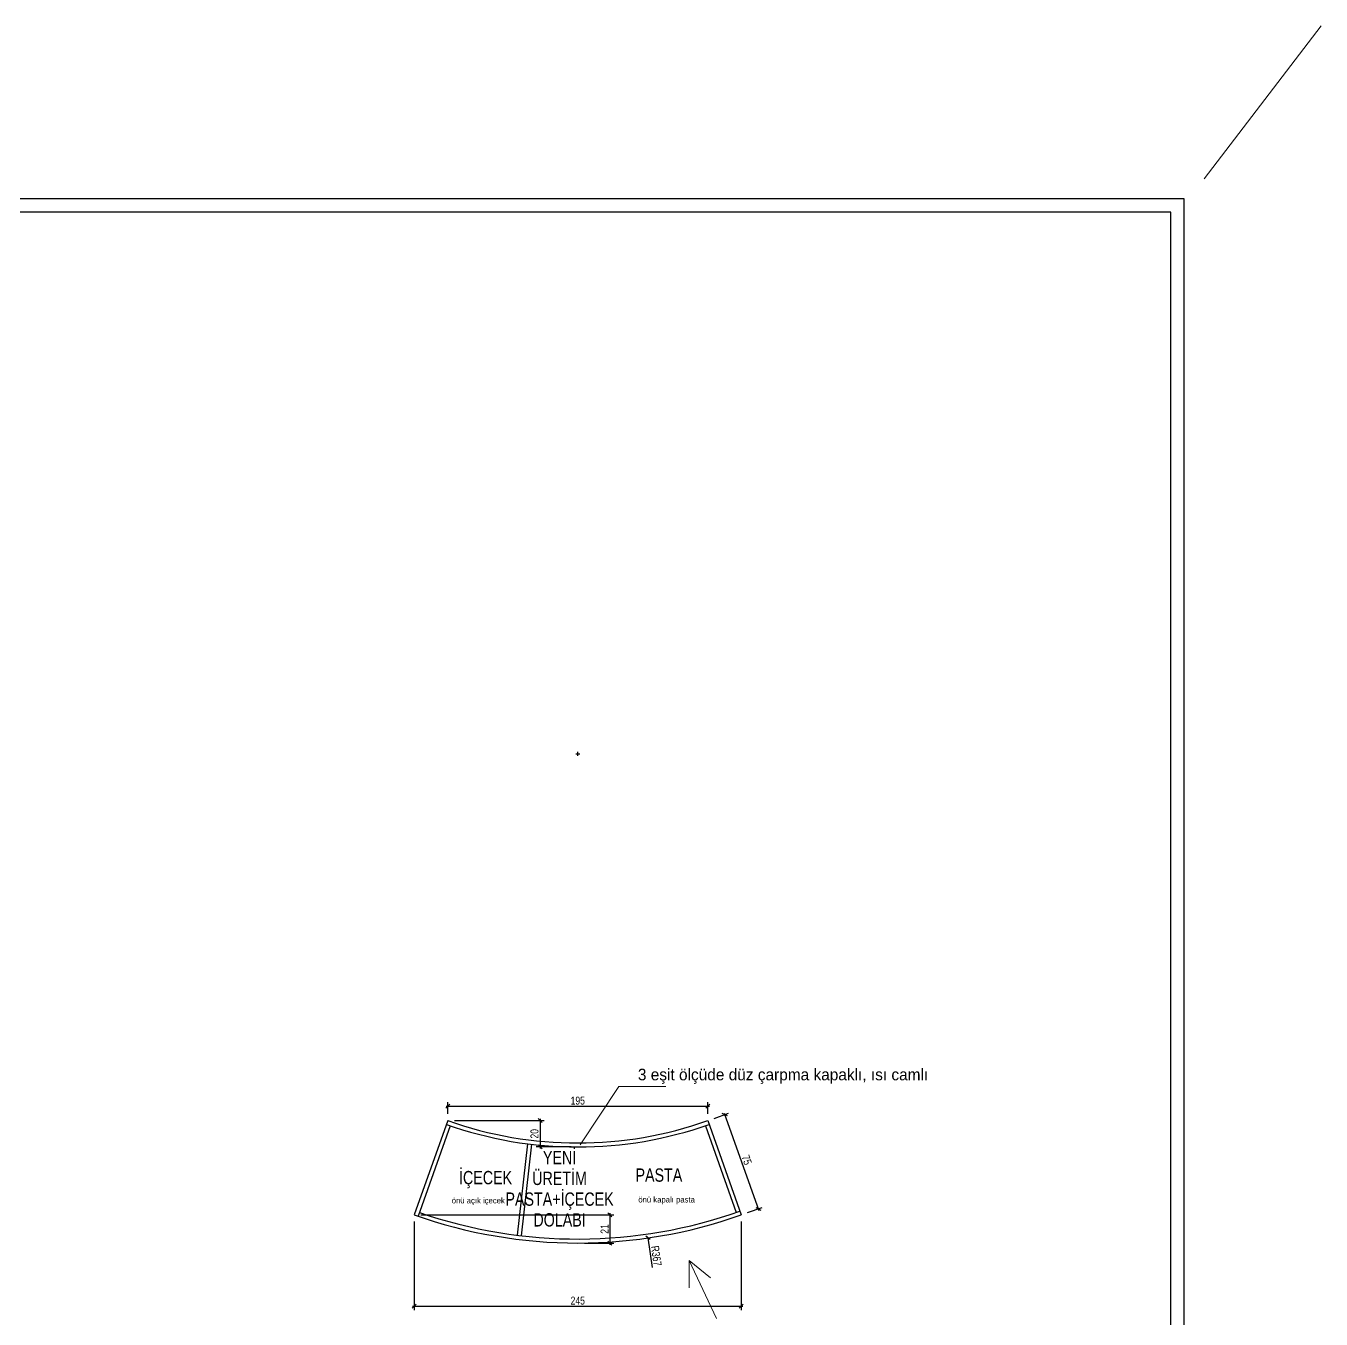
# Model space of a CAD drawing. Header units: millimetres. Extents: x 224378 to 227142, y -96761 to -95047.
# Drawn here: x 226171 to 227142, y -96017 to -95047 of the extents above; entities that cross this region are included whole.
import ezdxf
from ezdxf.enums import TextEntityAlignment as Align

# ---------------------------------------------------------------- set-up
doc = ezdxf.new("R2010")
doc.units = ezdxf.units.MM
doc.header["$PDMODE"] = 2
doc.layers.get('0').update_dxf_attribs({"lineweight": 20})
for name, color, linetype in [('makine ekipman', 187, 'Continuous'), ('Sktürk ANTET', 7, 'Continuous'), ('yazı', 11, 'Continuous')]:
    doc.layers.add(name, color=color, linetype=linetype)
doc.layers.add('mutfak yazı', color=7, linetype='Continuous', lineweight=20)
doc.layers.add('ölçü', color=251, linetype='Continuous', lineweight=5)
doc.styles.add('ATU', font='GOTHIC.TTF', dxfattribs={"width": 0.8})
doc.styles.add('TAKSİM', font='GOTHIC.TTF', dxfattribs={"height": 20})
doc.styles.add('uban-2', font='GOTHIC.TTF', dxfattribs={"width": 0.8})
doc.styles.add('UBN', font='GOTHIC.TTF', dxfattribs={"width": 0.8})
doc.dimstyles.new('U_DIM_1_20', dxfattribs={"dimtxt": 6, "dimasz": 3, "dimexe": 3, "dimexo": 5, "dimgap": 1, "dimtad": 1, "dimdec": 1, "dimrnd": 0.5, "dimzin": 11, "dimtxsty": 'ATU', "dimblk": 'OBLIQUE', "dimcen": 1.5, "dimdle": 1.25, "dimclrd": 251, "dimclre": 251, "dimclrt": 1, "dimadec": 0, "dimazin": 0, "dimtfac": 1.25, "dimtdec": 1, "dimtix": 1, "dimtofl": 0, "dimtmove": 1, "dimatfit": 3, "dimldrblk": 'OBLIQUE', "dimfxl": 5, "dimtolj": 1, "dimtzin": 0, "dimarcsym": 0})

# ---------------------------------------------------------------- blocks, each defined once
blk = doc.blocks.new('_Oblique')
at = {"color": 0, "linetype": 'ByBlock', "lineweight": -2}
blk.add_line((-0.5, -0.5), (0.5, 0.5), dxfattribs=at)
blk = doc.blocks.new('*D101')
at = {"layer": 'DEFPOINTS', "color": 0, "transparency": 16777216}
for p in [(226682.51, -95867.95), (226707.56, -95938.64), (226720.32, -95934.12)]:
    blk.add_point(p, dxfattribs=at)
at = {"layer": 'ölçü', "color": 251, "lineweight": -2, "transparency": 16777216}
for p, q in [((226687.22, -95866.28), (226698.09, -95862.43)), ((226694.85, -95862.25), (226720.74, -95935.3)), ((226712.27, -95936.97), (226723.15, -95933.12))]:
    blk.add_line(p, q, dxfattribs=at)
at = {"layer": 'ölçü', "color": 251, "lineweight": -2, "transparency": 16777216, "xscale": 3, "yscale": 3, "zscale": 3}
for p, rotation in [((226695.27, -95863.43), 109.5123395397939), ((226720.32, -95934.12), 289.5123395397938)]:
    blk.add_blockref('_Oblique', p, dxfattribs=dict(at, rotation=rotation))
at = {"layer": 'ölçü', "color": 1, "transparency": 16777216, "insert": (226711.63, -95897.41), "char_height": 6, "attachment_point": 5, "rotation": 289.51234, "style": 'ATU'}
blk.add_mtext('\\A1;75', dxfattribs=at)
blk = doc.blocks.new('*D123')
at = {"layer": 'DEFPOINTS', "color": 0, "transparency": 16777216}
for p in [(226682.51, -95857.15), (226487.43, -95867.95), (226682.51, -95867.95)]:
    blk.add_point(p, dxfattribs=at)
at = {"layer": 'ölçü', "color": 251, "lineweight": -2, "transparency": 16777216}
for p, q in [((226486.18, -95857.15), (226683.76, -95857.15)), ((226487.43, -95862.95), (226487.43, -95854.15)), ((226682.51, -95862.95), (226682.51, -95854.15))]:
    blk.add_line(p, q, dxfattribs=at)
at = {"layer": 'ölçü', "color": 251, "lineweight": -2, "transparency": 16777216, "xscale": 3, "yscale": 3, "zscale": 3, "rotation": 180}
blk.add_blockref('_Oblique', (226487.43, -95857.15), dxfattribs=at)
at = {"layer": 'ölçü', "color": 251, "lineweight": -2, "transparency": 16777216, "xscale": 3, "yscale": 3, "zscale": 3}
blk.add_blockref('_Oblique', (226682.51, -95857.15), dxfattribs=at)
at = {"layer": 'ölçü', "color": 1, "transparency": 16777216, "insert": (226584.97, -95853), "char_height": 6, "attachment_point": 5, "style": 'ATU'}
blk.add_mtext('\\A1;195', dxfattribs=at)
blk = doc.blocks.new('*D124')
at = {"layer": 'DEFPOINTS', "color": 0, "transparency": 16777216}
for p in [(226462.37, -95938.64), (226584.97, -95959.73), (226609.11, -95959.73)]:
    blk.add_point(p, dxfattribs=at)
at = {"layer": 'ölçü', "color": 251, "lineweight": -2, "transparency": 16777216}
for p, q in [((226467.37, -95938.64), (226612.11, -95938.64)), ((226609.11, -95937.39), (226609.11, -95960.98)), ((226589.97, -95959.73), (226612.11, -95959.73))]:
    blk.add_line(p, q, dxfattribs=at)
at = {"layer": 'ölçü', "color": 251, "lineweight": -2, "transparency": 16777216, "xscale": 3, "yscale": 3, "zscale": 3}
for p, rotation in [((226609.11, -95938.64), 90), ((226609.11, -95959.73), 270)]:
    blk.add_blockref('_Oblique', p, dxfattribs=dict(at, rotation=rotation))
at = {"layer": 'ölçü', "color": 1, "transparency": 16777216, "insert": (226605.04, -95949.19), "char_height": 6, "attachment_point": 5, "rotation": 90, "style": 'ATU'}
blk.add_mtext('\\A1;21', dxfattribs=at)
blk = doc.blocks.new('*D125')
at = {"layer": 'DEFPOINTS', "color": 0, "transparency": 16777216}
for p in [(226487.43, -95867.95), (226556.68, -95887.73), (226584.97, -95887.73)]:
    blk.add_point(p, dxfattribs=at)
at = {"layer": 'ölçü', "color": 251, "lineweight": -2, "transparency": 16777216}
for p, q in [((226492.43, -95867.95), (226559.68, -95867.95)), ((226556.68, -95866.7), (226556.68, -95888.98)), ((226579.97, -95887.73), (226553.68, -95887.73))]:
    blk.add_line(p, q, dxfattribs=at)
at = {"layer": 'ölçü', "color": 251, "lineweight": -2, "transparency": 16777216, "xscale": 3, "yscale": 3, "zscale": 3}
for p, rotation in [((226556.68, -95867.95), 90), ((226556.68, -95887.73), 270)]:
    blk.add_blockref('_Oblique', p, dxfattribs=dict(at, rotation=rotation))
at = {"layer": 'ölçü', "color": 1, "transparency": 16777216, "insert": (226552.53, -95877.84), "char_height": 6, "attachment_point": 5, "rotation": 90, "style": 'ATU'}
blk.add_mtext('\\A1;20', dxfattribs=at)
blk = doc.blocks.new('*D126')
at = {"layer": 'DEFPOINTS', "color": 0, "transparency": 16777216}
for p in [(226584.97, -95592.84), (226637.68, -95955.92)]:
    blk.add_point(p, dxfattribs=at)
at = {"layer": 'ölçü', "color": 251, "lineweight": -2, "transparency": 16777216}
for p, q in [((226583.47, -95592.84), (226586.47, -95592.84)), ((226584.97, -95594.34), (226584.97, -95591.34)), ((226640.89, -95978.07), (226637.68, -95955.92))]:
    blk.add_line(p, q, dxfattribs=at)
at = {"layer": 'ölçü', "color": 251, "lineweight": -2, "transparency": 16777216, "xscale": 3, "yscale": 3, "zscale": 3, "rotation": 98.26079479867593}
blk.add_blockref('_Oblique', (226637.68, -95955.92), dxfattribs=at)
at = {"layer": 'ölçü', "color": 1, "transparency": 16777216, "insert": (226643.83, -95969.37), "char_height": 6, "attachment_point": 5, "rotation": 278.26079, "style": 'ATU'}
blk.add_mtext('\\A1;R367', dxfattribs=at)
blk = doc.blocks.new('*D127')
at = {"layer": 'DEFPOINTS', "color": 0, "transparency": 16777216}
for p in [(226462.37, -95938.64), (226707.56, -95938.64), (226707.56, -96007.12)]:
    blk.add_point(p, dxfattribs=at)
at = {"layer": 'ölçü', "color": 251, "lineweight": -2, "transparency": 16777216}
for p, q in [((226462.37, -95943.64), (226462.37, -96010.12)), ((226707.56, -95943.64), (226707.56, -96010.12)), ((226461.12, -96007.12), (226708.81, -96007.12))]:
    blk.add_line(p, q, dxfattribs=at)
at = {"layer": 'ölçü', "color": 251, "lineweight": -2, "transparency": 16777216, "xscale": 3, "yscale": 3, "zscale": 3, "rotation": 180}
blk.add_blockref('_Oblique', (226462.37, -96007.12), dxfattribs=at)
at = {"layer": 'ölçü', "color": 251, "lineweight": -2, "transparency": 16777216, "xscale": 3, "yscale": 3, "zscale": 3}
blk.add_blockref('_Oblique', (226707.56, -96007.12), dxfattribs=at)
at = {"layer": 'ölçü', "color": 1, "transparency": 16777216, "insert": (226584.97, -96002.97), "char_height": 6, "attachment_point": 5, "style": 'ATU'}
blk.add_mtext('\\A1;245', dxfattribs=at)

msp = doc.modelspace()

# ---------------------------------------------------------------- linework, layer by layer
msp.add_line((227054.76, -95161.69, 0), (227142.33, -95047.11, 0))
at = {"layer": 'makine ekipman'}
for p, q in [((226487.43, -95867.95, 0), (226462.37, -95938.64, 0)), ((226489.26, -95871.77, 0), (226465.2, -95939.64, 0)), ((226680.68, -95871.76, 0), (226703.74, -95936.8, 0)), ((226682.51, -95867.95, 0), (226707.56, -95938.64, 0)), ((226539.8, -95953.92, 0), (226547.58, -95885.35, 0)), ((226542.78, -95954.28, 0), (226550.56, -95885.72, 0))]:
    msp.add_line(p, q, dxfattribs=at)
for centre, radius, start, end in [((226584.96, -95592.83, 0), 294.9, 250.48009, 289.5225), ((226584.96, -95592.83, 0), 291.9, 250.48007, 289.52252), ((226584.97, -95592.84, 0), 366.89, 250.47909, 289.52091), ((226584.96, -95592.83, 0), 363.9, 250.95282, 289.52225)]:
    msp.add_arc(centre, radius, start, end, dxfattribs=at)
at = {"layer": 'mutfak yazı'}
for p, q in [((226586.75, -95886.11, 0), (226615.86, -95842.43, 0)), ((226615.86, -95842.43, 0), (226651.02, -95842.43, 0)), ((226689, -96016.26, 0), (226668.38, -95972.76, 0)), ((226668.38, -95972.76, 0), (226668.38, -95993.45, 0)), ((226668.38, -95972.76, 0), (226684.4, -95985.85, 0))]:
    msp.add_line(p, q, dxfattribs=at)
at = {"layer": 'Sktürk ANTET', "elevation": 0}
for points in [[(225029.76, -96631.69), (227039.76, -96631.69), (227039.76, -95176.69), (225029.76, -95176.69)], [(225039.76, -96621.69), (227029.76, -96621.69), (227029.76, -95186.69), (225039.76, -95186.69)]]:
    msp.add_lwpolyline(points, close=True, dxfattribs=at)

# ---------------------------------------------------------------- texts
at = {"style": 'TAKSİM'}
for s, height, p in [('3 eşit ölçüde düz çarpma kapaklı, ısı camlı', 8.64, (226738.9, -95837.72, 0)), ('önü açık içecek', 4.32, (226510.37, -95930.01, 0)), ('önü kapalı pasta ', 4.32, (226652.37, -95929.33, 0))]:
    msp.add_text(s, height=height, dxfattribs=at).set_placement(p, align=Align.CENTER)
at = {"layer": 'mutfak yazı', "char_height": 10, "attachment_point": 1, "style": 'uban-2'}
for s, insert in [('İÇECEK', (226495.92, -95905.68, 0)), ('PASTA', (226628.28, -95903.78, 0))]:
    msp.add_mtext_dynamic_manual_height_columns(s, width=134.5977, gutter_width=12.5, heights=[0], dxfattribs=dict(at, insert=insert))
at = {"layer": 'yazı', "insert": (226571.32, -95890.68, 0), "char_height": 10, "width": 49.2733, "attachment_point": 2, "line_spacing_factor": 0.933337, "style": 'UBN'}
msp.add_mtext('YENİ ÜRETİM PASTA+İÇECEK DOLABI', dxfattribs=at)

# ---------------------------------------------------------------- dimensions: what is measured, and where the dimension line sits
at = {"layer": 'ölçü'}
dim = msp.add_radius_dim(center=(226584.97, -95592.84, 0), mpoint=(226637.68, -95955.92, 0), dimstyle='U_DIM_1_20', dxfattribs=at)
dim.commit()
dim.dimension.update_dxf_attribs({"geometry": '*D126', "text_midpoint": (226643.83, -95969.37, 0)})
for base, p1, p2, picture, middle in [((226682.51, -95857.15, 0), (226487.43, -95867.95, 0), (226682.51, -95867.95, 0), '*D123', (226584.97, -95853, 0)), ((226707.56, -96007.12, 0), (226462.37, -95938.64, 0), (226707.56, -95938.64, 0), '*D127', (226584.97, -96002.97, 0))]:
    dim = msp.add_linear_dim(base=base, p1=p1, p2=p2, dimstyle='U_DIM_1_20', dxfattribs=at)
    dim.commit()
    dim.dimension.update_dxf_attribs({"geometry": picture, "text_midpoint": middle})
for base, p1, p2, picture, middle in [((226556.68, -95887.73, 0), (226487.43, -95867.95, 0), (226584.97, -95887.73, 0), '*D125', (226552.53, -95877.84, 0)), ((226609.11, -95959.73, 0), (226462.37, -95938.64, 0), (226584.97, -95959.73, 0), '*D124', (226605.04, -95949.19, 0))]:
    dim = msp.add_linear_dim(base=base, p1=p1, p2=p2, angle=90, dimstyle='U_DIM_1_20', dxfattribs=at)
    dim.commit()
    dim.dimension.update_dxf_attribs({"geometry": picture, "text_midpoint": middle})
dim = msp.add_aligned_dim(p1=(226682.51, -95867.95, 0), p2=(226707.56, -95938.64, 0), distance=13.53, dimstyle='U_DIM_1_20', dxfattribs=at)
dim.commit()
dim.dimension.update_dxf_attribs({"geometry": '*D101', "text_midpoint": (226711.63, -95897.41, 0)})

doc.saveas('drawing.dxf')
